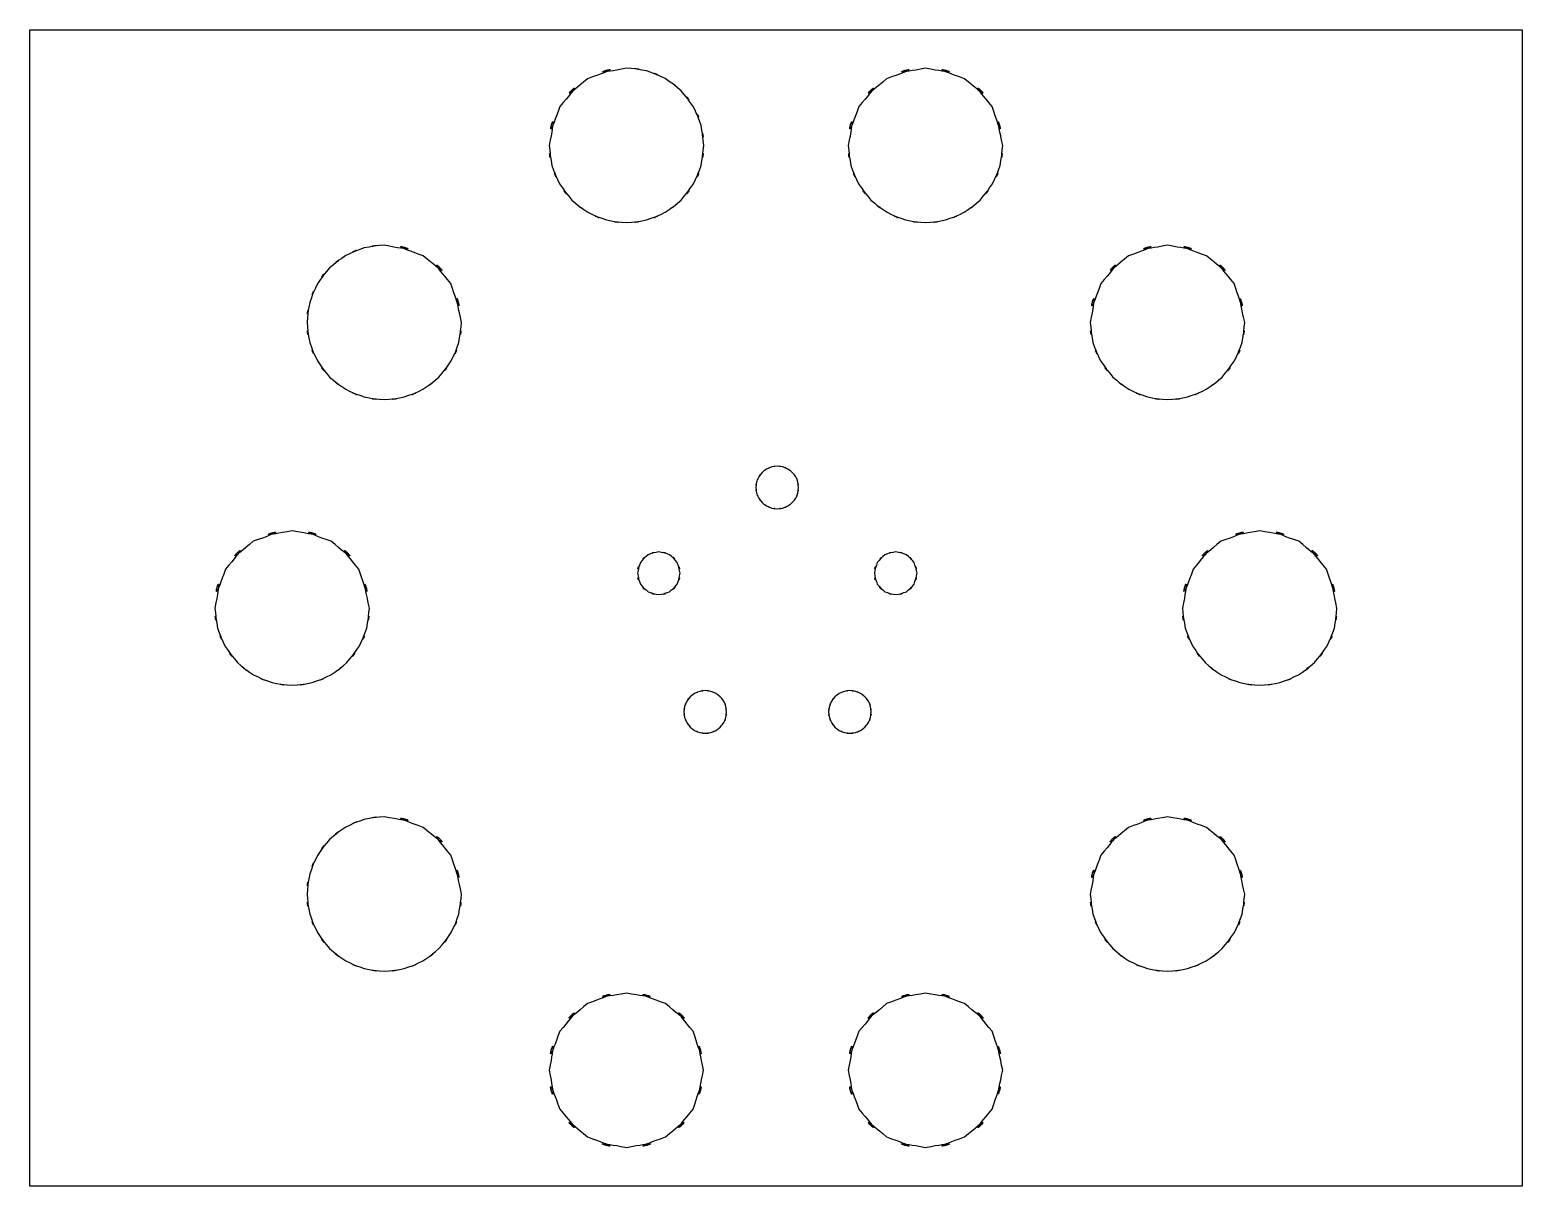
# Model space of a CAD drawing. Extents: x 83.7 to 119.5, y 17.9 to 45.6.
import ezdxf

# ---------------------------------------------------------------- set-up
doc = ezdxf.new("R2010")
doc.units = 0
doc.layers.add('LAYER_1', color=160, linetype='Continuous')

msp = doc.modelspace()

# ---------------------------------------------------------------- linework, layer by layer
at = {"layer": 'LAYER_1', "color": 7}
for p, q in [((83.679, 45.639), (119.521, 45.639)), ((83.679, 17.861), (83.679, 45.639)), ((119.521, 45.639), (119.521, 17.861)), ((119.521, 17.861), (83.679, 17.861))]:
    msp.add_line(p, q, dxfattribs=at)
at = {"layer": 'LAYER_1', "color": 5}
for points, knots in [([(99.864, 42.862), (99.785, 42.136), (99.913, 43.099), (99.801, 42.381), (99.551, 41.703), (99.92, 42.593), (99.617, 41.936), (99.194, 41.342), (99.785, 42.112), (99.321, 41.55), (98.76, 41.086), (99.53, 41.677), (98.936, 41.255), (98.278, 40.954), (99.168, 41.323), (98.491, 41.071), (97.772, 40.949), (98.735, 41.076), (98.01, 41.007), (97.284, 41.076), (98.247, 40.949), (97.528, 41.071), (96.851, 41.323), (97.74, 40.954), (97.083, 41.255), (96.489, 41.677), (97.26, 41.086), (96.698, 41.55), (96.234, 42.112), (96.825, 41.342), (96.402, 41.936), (96.102, 42.593), (96.471, 41.703), (96.218, 42.381), (96.096, 43.099), (96.224, 42.136), (96.155, 42.862), (96.432, 44.293), (95.926, 42.42), (96.408, 43.798), (97.334, 44.868), (96.003, 43.537), (97.073, 44.464), (98.451, 44.946), (96.579, 44.439), (98.01, 44.717), (98.735, 44.648), (97.773, 44.775), (98.491, 44.653), (99.168, 44.401), (98.278, 44.77), (98.936, 44.469), (99.53, 44.047), (98.76, 44.638), (99.321, 44.174), (99.785, 43.612), (99.194, 44.382), (99.617, 43.788), (99.92, 43.131), (99.551, 44.021), (99.801, 43.343), (99.913, 42.625), (99.785, 43.588), (99.864, 42.862)], [0, 0, 0, 0, 1, 1, 1, 2, 2, 2, 3, 3, 3, 4, 4, 4, 5, 5, 5, 6, 6, 6, 7, 7, 7, 8, 8, 8, 9, 9, 9, 10, 10, 10, 11, 11, 11, 12, 12, 12, 13, 13, 13, 14, 14, 14, 15, 15, 15, 16, 16, 16, 17, 17, 17, 18, 18, 18, 19, 19, 19, 20, 20, 20, 21, 21, 21, 21]), ([(107.047, 42.862), (106.968, 42.137), (107.095, 43.099), (106.983, 42.381), (106.734, 41.703), (107.102, 42.593), (106.799, 41.936), (106.376, 41.342), (106.967, 42.112), (106.503, 41.55), (105.942, 41.086), (106.713, 41.677), (106.118, 41.255), (105.461, 40.954), (106.35, 41.323), (105.673, 41.071), (104.955, 40.949), (105.917, 41.076), (105.192, 41.007), (104.466, 41.076), (105.429, 40.949), (104.711, 41.071), (104.033, 41.323), (104.923, 40.954), (104.266, 41.255), (103.672, 41.677), (104.442, 41.086), (103.88, 41.55), (103.416, 42.112), (104.007, 41.342), (103.585, 41.936), (103.285, 42.593), (103.653, 41.704), (103.401, 42.381), (103.279, 43.099), (103.406, 42.136), (103.337, 42.862), (103.615, 44.293), (103.108, 42.42), (103.59, 43.798), (104.517, 44.868), (103.186, 43.537), (104.256, 44.464), (105.633, 44.946), (103.76, 44.44), (105.192, 44.717), (106.621, 44.44), (104.749, 44.947), (106.128, 44.464), (107.208, 43.537), (105.877, 44.868), (106.793, 43.798), (107.236, 42.422), (106.73, 44.294), (107.047, 42.862)], [0, 0, 0, 0, 1, 1, 1, 2, 2, 2, 3, 3, 3, 4, 4, 4, 5, 5, 5, 6, 6, 6, 7, 7, 7, 8, 8, 8, 9, 9, 9, 10, 10, 10, 11, 11, 11, 12, 12, 12, 13, 13, 13, 14, 14, 14, 15, 15, 15, 16, 16, 16, 17, 17, 17, 18, 18, 18, 18]), ([(94.047, 38.61), (93.968, 37.884), (94.095, 38.847), (93.983, 38.128), (93.733, 37.451), (94.102, 38.341), (93.799, 37.684), (93.376, 37.09), (93.967, 37.86), (93.503, 37.298), (92.942, 36.834), (93.712, 37.425), (93.118, 37.003), (92.461, 36.702), (93.351, 37.071), (92.673, 36.819), (91.955, 36.697), (92.917, 36.824), (92.192, 36.755), (91.466, 36.824), (92.429, 36.697), (91.711, 36.819), (91.033, 37.071), (91.923, 36.702), (91.266, 37.003), (90.671, 37.425), (91.442, 36.834), (90.88, 37.298), (90.416, 37.86), (91.007, 37.09), (90.585, 37.684), (90.284, 38.341), (90.653, 37.451), (90.401, 38.128), (90.279, 38.847), (90.406, 37.884), (90.337, 38.61), (90.406, 39.335), (90.279, 38.373), (90.401, 39.091), (90.653, 39.768), (90.284, 38.879), (90.585, 39.536), (91.007, 40.13), (90.416, 39.36), (90.88, 39.921), (91.442, 40.386), (90.671, 39.795), (91.266, 40.217), (91.923, 40.517), (91.033, 40.149), (91.711, 40.401), (92.429, 40.523), (91.466, 40.396), (92.192, 40.465), (93.62, 40.187), (91.748, 40.694), (93.128, 40.211), (94.208, 39.285), (92.877, 40.615), (93.793, 39.546), (94.236, 38.17), (93.729, 40.042), (94.047, 38.61)], [0, 0, 0, 0, 1, 1, 1, 2, 2, 2, 3, 3, 3, 4, 4, 4, 5, 5, 5, 6, 6, 6, 7, 7, 7, 8, 8, 8, 9, 9, 9, 10, 10, 10, 11, 11, 11, 12, 12, 12, 13, 13, 13, 14, 14, 14, 15, 15, 15, 16, 16, 16, 17, 17, 17, 18, 18, 18, 19, 19, 19, 20, 20, 20, 21, 21, 21, 21]), ([(112.858, 38.61), (112.78, 37.884), (112.907, 38.847), (112.795, 38.128), (112.545, 37.451), (112.914, 38.341), (112.611, 37.684), (112.188, 37.09), (112.779, 37.86), (112.315, 37.298), (111.753, 36.834), (112.524, 37.425), (111.93, 37.003), (111.272, 36.702), (112.162, 37.071), (111.485, 36.819), (110.766, 36.697), (111.729, 36.824), (111.003, 36.755), (110.278, 36.824), (111.241, 36.697), (110.522, 36.819), (109.845, 37.071), (110.735, 36.702), (110.077, 37.003), (109.483, 37.425), (110.254, 36.834), (109.692, 37.298), (109.228, 37.86), (109.819, 37.089), (109.397, 37.684), (109.096, 38.341), (109.464, 37.451), (109.212, 38.128), (109.09, 38.847), (109.217, 37.884), (109.149, 38.61), (109.426, 40.041), (108.919, 38.168), (109.402, 39.546), (110.328, 40.616), (108.998, 39.285), (110.067, 40.211), (111.444, 40.694), (109.572, 40.188), (111.003, 40.465), (112.433, 40.188), (110.56, 40.694), (111.94, 40.211), (113.019, 39.285), (111.689, 40.615), (112.605, 39.546), (113.048, 38.17), (112.541, 40.042), (112.858, 38.61)], [0, 0, 0, 0, 1, 1, 1, 2, 2, 2, 3, 3, 3, 4, 4, 4, 5, 5, 5, 6, 6, 6, 7, 7, 7, 8, 8, 8, 9, 9, 9, 10, 10, 10, 11, 11, 11, 12, 12, 12, 13, 13, 13, 14, 14, 14, 15, 15, 15, 16, 16, 16, 17, 17, 17, 18, 18, 18, 18]), ([(91.835, 31.75), (91.756, 31.024), (91.883, 31.987), (91.771, 31.269), (91.521, 30.591), (91.89, 31.481), (91.587, 30.824), (91.164, 30.23), (91.755, 31), (91.292, 30.438), (90.73, 29.974), (91.5, 30.565), (90.906, 30.143), (90.249, 29.842), (91.139, 30.211), (90.461, 29.959), (89.743, 29.837), (90.706, 29.964), (89.98, 29.895), (89.255, 29.964), (90.217, 29.837), (89.498, 29.959), (88.821, 30.211), (89.711, 29.842), (89.054, 30.143), (88.459, 30.565), (89.23, 29.974), (88.668, 30.438), (88.204, 31), (88.795, 30.23), (88.373, 30.824), (88.072, 31.481), (88.441, 30.591), (88.189, 31.269), (88.067, 31.987), (88.194, 31.024), (88.125, 31.75), (88.403, 33.181), (87.896, 31.308), (88.378, 32.686), (89.305, 33.756), (87.974, 32.425), (89.044, 33.352), (90.421, 33.834), (88.549, 33.328), (89.98, 33.605), (91.409, 33.328), (89.537, 33.834), (90.916, 33.352), (91.996, 32.425), (90.665, 33.756), (91.582, 32.686), (92.024, 31.31), (91.518, 33.182), (91.835, 31.75)], [0, 0, 0, 0, 1, 1, 1, 2, 2, 2, 3, 3, 3, 4, 4, 4, 5, 5, 5, 6, 6, 6, 7, 7, 7, 8, 8, 8, 9, 9, 9, 10, 10, 10, 11, 11, 11, 12, 12, 12, 13, 13, 13, 14, 14, 14, 15, 15, 15, 16, 16, 16, 17, 17, 17, 18, 18, 18, 18]), ([(115.074, 31.75), (114.996, 31.024), (115.123, 31.987), (115.011, 31.269), (114.761, 30.591), (115.13, 31.481), (114.826, 30.824), (114.404, 30.23), (114.995, 31), (114.531, 30.438), (113.969, 29.974), (114.74, 30.565), (114.146, 30.143), (113.488, 29.842), (114.378, 30.211), (113.701, 29.959), (112.982, 29.837), (113.945, 29.964), (113.219, 29.895), (112.494, 29.964), (113.457, 29.837), (112.738, 29.959), (112.061, 30.211), (112.951, 29.842), (112.293, 30.143), (111.699, 30.565), (112.47, 29.974), (111.908, 30.438), (111.444, 31), (112.035, 30.23), (111.612, 30.824), (111.312, 31.481), (111.68, 30.591), (111.428, 31.269), (111.306, 31.987), (111.433, 31.024), (111.364, 31.75), (111.642, 33.181), (111.135, 31.308), (111.618, 32.686), (112.544, 33.756), (111.214, 32.425), (112.283, 33.352), (113.66, 33.834), (111.788, 33.328), (113.219, 33.605), (114.649, 33.328), (112.776, 33.834), (114.156, 33.352), (115.235, 32.425), (113.905, 33.756), (114.821, 32.686), (115.264, 31.31), (114.757, 33.182), (115.074, 31.75)], [0, 0, 0, 0, 1, 1, 1, 2, 2, 2, 3, 3, 3, 4, 4, 4, 5, 5, 5, 6, 6, 6, 7, 7, 7, 8, 8, 8, 9, 9, 9, 10, 10, 10, 11, 11, 11, 12, 12, 12, 13, 13, 13, 14, 14, 14, 15, 15, 15, 16, 16, 16, 17, 17, 17, 18, 18, 18, 18]), ([(94.047, 24.879), (93.968, 24.154), (94.095, 25.117), (93.983, 24.398), (93.733, 23.721), (94.102, 24.611), (93.799, 23.953), (93.376, 23.359), (93.967, 24.13), (93.503, 23.568), (92.942, 23.104), (93.712, 23.695), (93.118, 23.273), (92.461, 22.972), (93.351, 23.341), (92.673, 23.088), (91.955, 22.967), (92.917, 23.094), (92.192, 23.025), (91.466, 23.094), (92.429, 22.967), (91.711, 23.088), (91.033, 23.341), (91.923, 22.972), (91.266, 23.273), (90.671, 23.695), (91.442, 23.104), (90.88, 23.568), (90.416, 24.13), (91.007, 23.359), (90.585, 23.953), (90.284, 24.611), (90.653, 23.721), (90.401, 24.398), (90.279, 25.117), (90.406, 24.154), (90.337, 24.879), (90.406, 25.605), (90.279, 24.642), (90.401, 25.361), (90.653, 26.038), (90.284, 25.149), (90.585, 25.806), (91.007, 26.4), (90.416, 25.629), (90.88, 26.191), (91.442, 26.655), (90.671, 26.065), (91.266, 26.487), (91.923, 26.787), (91.033, 26.418), (91.711, 26.671), (92.429, 26.793), (91.466, 26.666), (92.192, 26.734), (93.62, 26.457), (91.748, 26.963), (93.128, 26.481), (94.208, 25.554), (92.877, 26.885), (93.793, 25.816), (94.236, 24.44), (93.729, 26.312), (94.047, 24.879)], [0, 0, 0, 0, 1, 1, 1, 2, 2, 2, 3, 3, 3, 4, 4, 4, 5, 5, 5, 6, 6, 6, 7, 7, 7, 8, 8, 8, 9, 9, 9, 10, 10, 10, 11, 11, 11, 12, 12, 12, 13, 13, 13, 14, 14, 14, 15, 15, 15, 16, 16, 16, 17, 17, 17, 18, 18, 18, 19, 19, 19, 20, 20, 20, 21, 21, 21, 21]), ([(112.858, 24.879), (112.78, 24.154), (112.907, 25.117), (112.795, 24.398), (112.545, 23.721), (112.914, 24.611), (112.611, 23.953), (112.188, 23.359), (112.779, 24.13), (112.315, 23.568), (111.753, 23.104), (112.524, 23.695), (111.93, 23.273), (111.272, 22.972), (112.162, 23.341), (111.485, 23.088), (110.766, 22.967), (111.729, 23.094), (111.003, 23.025), (110.278, 23.094), (111.241, 22.967), (110.522, 23.088), (109.845, 23.341), (110.735, 22.972), (110.077, 23.273), (109.483, 23.695), (110.254, 23.104), (109.692, 23.568), (109.228, 24.13), (109.819, 23.359), (109.397, 23.953), (109.096, 24.611), (109.464, 23.721), (109.212, 24.398), (109.09, 25.116), (109.217, 24.154), (109.149, 24.879), (109.426, 26.31), (108.919, 24.438), (109.402, 25.816), (110.328, 26.886), (108.998, 25.555), (110.067, 26.481), (111.444, 26.964), (109.572, 26.457), (111.003, 26.734), (112.433, 26.458), (110.56, 26.964), (111.94, 26.481), (113.019, 25.554), (111.689, 26.885), (112.605, 25.816), (113.048, 24.44), (112.541, 26.312), (112.858, 24.879)], [0, 0, 0, 0, 1, 1, 1, 2, 2, 2, 3, 3, 3, 4, 4, 4, 5, 5, 5, 6, 6, 6, 7, 7, 7, 8, 8, 8, 9, 9, 9, 10, 10, 10, 11, 11, 11, 12, 12, 12, 13, 13, 13, 14, 14, 14, 15, 15, 15, 16, 16, 16, 17, 17, 17, 18, 18, 18, 18]), ([(99.862, 20.646), (99.545, 19.214), (100.052, 21.086), (99.609, 19.71), (98.693, 18.64), (100.024, 19.971), (98.944, 19.044), (97.564, 18.561), (99.437, 19.068), (98.007, 18.791), (96.576, 19.068), (98.448, 18.561), (97.071, 19.044), (96.002, 19.971), (97.333, 18.64), (96.406, 19.71), (95.923, 21.086), (96.43, 19.214), (96.153, 20.646), (96.43, 22.078), (95.923, 20.206), (96.406, 21.582), (97.333, 22.652), (96.002, 21.321), (97.071, 22.248), (98.448, 22.73), (96.576, 22.224), (98.007, 22.501), (99.437, 22.224), (97.564, 22.73), (98.944, 22.248), (100.024, 21.321), (98.693, 22.652), (99.609, 21.582), (100.052, 20.206), (99.545, 22.078), (99.862, 20.646)], [0, 0, 0, 0, 1, 1, 1, 2, 2, 2, 3, 3, 3, 4, 4, 4, 5, 5, 5, 6, 6, 6, 7, 7, 7, 8, 8, 8, 9, 9, 9, 10, 10, 10, 11, 11, 11, 12, 12, 12, 12]), ([(107.047, 20.646), (106.73, 19.214), (107.236, 21.086), (106.793, 19.71), (105.877, 18.64), (107.208, 19.971), (106.128, 19.044), (104.749, 18.561), (106.621, 19.068), (105.192, 18.791), (103.76, 19.068), (105.633, 18.561), (104.256, 19.044), (103.186, 19.971), (104.517, 18.64), (103.59, 19.71), (103.108, 21.086), (103.614, 19.214), (103.337, 20.646), (103.614, 22.078), (103.108, 20.206), (103.59, 21.582), (104.517, 22.652), (103.186, 21.321), (104.256, 22.248), (105.633, 22.73), (103.76, 22.224), (105.192, 22.501), (106.621, 22.224), (104.749, 22.73), (106.128, 22.248), (107.208, 21.321), (105.877, 22.652), (106.793, 21.582), (107.236, 20.206), (106.73, 22.078), (107.047, 20.646)], [0, 0, 0, 0, 1, 1, 1, 2, 2, 2, 3, 3, 3, 4, 4, 4, 5, 5, 5, 6, 6, 6, 7, 7, 7, 8, 8, 8, 9, 9, 9, 10, 10, 10, 11, 11, 11, 12, 12, 12, 12])]:
    msp.add_open_spline(points, degree=3, knots=knots, dxfattribs=at)
at = {"layer": 'LAYER_1', "color": 7}
for points, knots in [([(102.142, 34.645), (102.12, 34.444), (102.155, 34.71), (102.124, 34.512), (102.055, 34.325), (102.157, 34.57), (102.073, 34.389), (101.957, 34.225), (102.12, 34.438), (101.992, 34.283), (101.837, 34.155), (102.049, 34.318), (101.885, 34.201), (101.704, 34.118), (101.949, 34.22), (101.763, 34.15), (101.564, 34.117), (101.83, 34.152), (101.63, 34.133), (101.429, 34.152), (101.695, 34.117), (101.497, 34.15), (101.31, 34.22), (101.556, 34.118), (101.374, 34.201), (101.21, 34.318), (101.423, 34.155), (101.268, 34.283), (101.14, 34.438), (101.303, 34.225), (101.186, 34.389), (101.103, 34.57), (101.205, 34.325), (101.135, 34.512), (101.102, 34.71), (101.137, 34.444), (101.118, 34.645), (101.137, 34.845), (101.102, 34.579), (101.135, 34.777), (101.205, 34.964), (101.103, 34.719), (101.186, 34.9), (101.303, 35.064), (101.14, 34.851), (101.268, 35.006), (101.423, 35.135), (101.21, 34.972), (101.374, 35.088), (101.556, 35.171), (101.31, 35.069), (101.497, 35.139), (101.695, 35.173), (101.429, 35.137), (101.63, 35.157), (101.83, 35.137), (101.564, 35.173), (101.763, 35.139), (101.949, 35.069), (101.704, 35.171), (101.885, 35.088), (102.049, 34.972), (101.837, 35.135), (101.992, 35.006), (102.12, 34.851), (101.957, 35.064), (102.073, 34.9), (102.157, 34.719), (102.055, 34.964), (102.124, 34.777), (102.155, 34.579), (102.12, 34.845), (102.142, 34.645)], [0, 0, 0, 0, 1, 1, 1, 2, 2, 2, 3, 3, 3, 4, 4, 4, 5, 5, 5, 6, 6, 6, 7, 7, 7, 8, 8, 8, 9, 9, 9, 10, 10, 10, 11, 11, 11, 12, 12, 12, 13, 13, 13, 14, 14, 14, 15, 15, 15, 16, 16, 16, 17, 17, 17, 18, 18, 18, 19, 19, 19, 20, 20, 20, 21, 21, 21, 22, 22, 22, 23, 23, 23, 24, 24, 24, 24]), ([(99.298, 32.584), (99.21, 32.189), (99.35, 32.705), (99.228, 32.325), (98.975, 32.03), (99.342, 32.398), (99.044, 32.142), (98.664, 32.009), (99.181, 32.148), (98.786, 32.072), (98.391, 32.148), (98.908, 32.009), (98.528, 32.142), (98.232, 32.398), (98.6, 32.03), (98.344, 32.325), (98.211, 32.705), (98.351, 32.189), (98.274, 32.584), (98.351, 32.979), (98.211, 32.462), (98.344, 32.842), (98.6, 33.137), (98.232, 32.77), (98.528, 33.026), (98.908, 33.159), (98.391, 33.019), (98.786, 33.096), (99.181, 33.019), (98.664, 33.159), (99.044, 33.026), (99.342, 32.77), (98.975, 33.137), (99.228, 32.842), (99.35, 32.462), (99.21, 32.979), (99.298, 32.584)], [0, 0, 0, 0, 1, 1, 1, 2, 2, 2, 3, 3, 3, 4, 4, 4, 5, 5, 5, 6, 6, 6, 7, 7, 7, 8, 8, 8, 9, 9, 9, 10, 10, 10, 11, 11, 11, 12, 12, 12, 12]), ([(104.987, 32.584), (104.899, 32.189), (105.039, 32.705), (104.917, 32.325), (104.664, 32.03), (105.031, 32.398), (104.733, 32.142), (104.353, 32.009), (104.869, 32.148), (104.475, 32.072), (104.08, 32.148), (104.597, 32.009), (104.217, 32.142), (103.922, 32.398), (104.289, 32.03), (104.033, 32.325), (103.9, 32.705), (104.04, 32.189), (103.963, 32.584), (104.04, 32.979), (103.9, 32.462), (104.033, 32.842), (104.289, 33.137), (103.922, 32.77), (104.217, 33.026), (104.597, 33.159), (104.08, 33.019), (104.475, 33.096), (104.869, 33.019), (104.353, 33.159), (104.733, 33.026), (105.031, 32.77), (104.664, 33.137), (104.917, 32.842), (105.039, 32.462), (104.899, 32.979), (104.987, 32.584)], [0, 0, 0, 0, 1, 1, 1, 2, 2, 2, 3, 3, 3, 4, 4, 4, 5, 5, 5, 6, 6, 6, 7, 7, 7, 8, 8, 8, 9, 9, 9, 10, 10, 10, 11, 11, 11, 12, 12, 12, 12]), ([(100.412, 29.253), (100.39, 29.053), (100.426, 29.318), (100.395, 29.12), (100.326, 28.933), (100.428, 29.179), (100.344, 28.997), (100.227, 28.833), (100.39, 29.046), (100.262, 28.891), (100.107, 28.763), (100.32, 28.926), (100.156, 28.81), (99.975, 28.727), (100.22, 28.828), (100.033, 28.759), (99.835, 28.725), (100.101, 28.76), (99.901, 28.741), (99.7, 28.76), (99.966, 28.725), (99.768, 28.759), (99.581, 28.828), (99.826, 28.727), (99.645, 28.81), (99.481, 28.926), (99.693, 28.763), (99.538, 28.891), (99.41, 29.046), (99.574, 28.833), (99.457, 28.997), (99.374, 29.179), (99.476, 28.933), (99.406, 29.12), (99.373, 29.318), (99.408, 29.053), (99.389, 29.253), (99.408, 29.453), (99.373, 29.188), (99.406, 29.386), (99.476, 29.573), (99.374, 29.327), (99.457, 29.509), (99.574, 29.673), (99.41, 29.46), (99.538, 29.615), (99.693, 29.743), (99.481, 29.58), (99.645, 29.696), (99.826, 29.779), (99.581, 29.678), (99.768, 29.747), (99.966, 29.781), (99.7, 29.746), (99.901, 29.765), (100.101, 29.746), (99.835, 29.781), (100.033, 29.747), (100.22, 29.678), (99.975, 29.779), (100.156, 29.696), (100.32, 29.58), (100.107, 29.743), (100.262, 29.615), (100.39, 29.46), (100.227, 29.673), (100.344, 29.509), (100.428, 29.327), (100.326, 29.573), (100.395, 29.386), (100.426, 29.188), (100.39, 29.453), (100.412, 29.253)], [0, 0, 0, 0, 1, 1, 1, 2, 2, 2, 3, 3, 3, 4, 4, 4, 5, 5, 5, 6, 6, 6, 7, 7, 7, 8, 8, 8, 9, 9, 9, 10, 10, 10, 11, 11, 11, 12, 12, 12, 13, 13, 13, 14, 14, 14, 15, 15, 15, 16, 16, 16, 17, 17, 17, 18, 18, 18, 19, 19, 19, 20, 20, 20, 21, 21, 21, 22, 22, 22, 23, 23, 23, 24, 24, 24, 24]), ([(103.887, 29.253), (103.865, 29.053), (103.901, 29.318), (103.87, 29.12), (103.801, 28.933), (103.903, 29.179), (103.819, 28.997), (103.702, 28.833), (103.865, 29.046), (103.737, 28.891), (103.582, 28.763), (103.795, 28.926), (103.631, 28.81), (103.45, 28.727), (103.695, 28.828), (103.508, 28.759), (103.31, 28.725), (103.576, 28.76), (103.376, 28.741), (103.175, 28.76), (103.441, 28.725), (103.243, 28.759), (103.056, 28.828), (103.301, 28.727), (103.12, 28.81), (102.956, 28.926), (103.169, 28.763), (103.014, 28.891), (102.885, 29.046), (103.049, 28.833), (102.932, 28.997), (102.849, 29.179), (102.951, 28.933), (102.881, 29.12), (102.848, 29.318), (102.883, 29.053), (102.864, 29.253), (102.883, 29.453), (102.848, 29.188), (102.881, 29.386), (102.951, 29.573), (102.849, 29.327), (102.932, 29.509), (103.049, 29.673), (102.885, 29.46), (103.014, 29.615), (103.169, 29.743), (102.956, 29.58), (103.12, 29.696), (103.301, 29.779), (103.056, 29.678), (103.243, 29.747), (103.441, 29.781), (103.175, 29.746), (103.376, 29.765), (103.576, 29.746), (103.31, 29.781), (103.508, 29.747), (103.695, 29.678), (103.45, 29.779), (103.631, 29.696), (103.795, 29.58), (103.582, 29.743), (103.737, 29.615), (103.865, 29.46), (103.702, 29.673), (103.819, 29.509), (103.903, 29.327), (103.801, 29.573), (103.87, 29.386), (103.901, 29.188), (103.865, 29.453), (103.887, 29.253)], [0, 0, 0, 0, 1, 1, 1, 2, 2, 2, 3, 3, 3, 4, 4, 4, 5, 5, 5, 6, 6, 6, 7, 7, 7, 8, 8, 8, 9, 9, 9, 10, 10, 10, 11, 11, 11, 12, 12, 12, 13, 13, 13, 14, 14, 14, 15, 15, 15, 16, 16, 16, 17, 17, 17, 18, 18, 18, 19, 19, 19, 20, 20, 20, 21, 21, 21, 22, 22, 22, 23, 23, 23, 24, 24, 24, 24])]:
    msp.add_open_spline(points, degree=3, knots=knots, dxfattribs=at)

doc.saveas('drawing.dxf')
